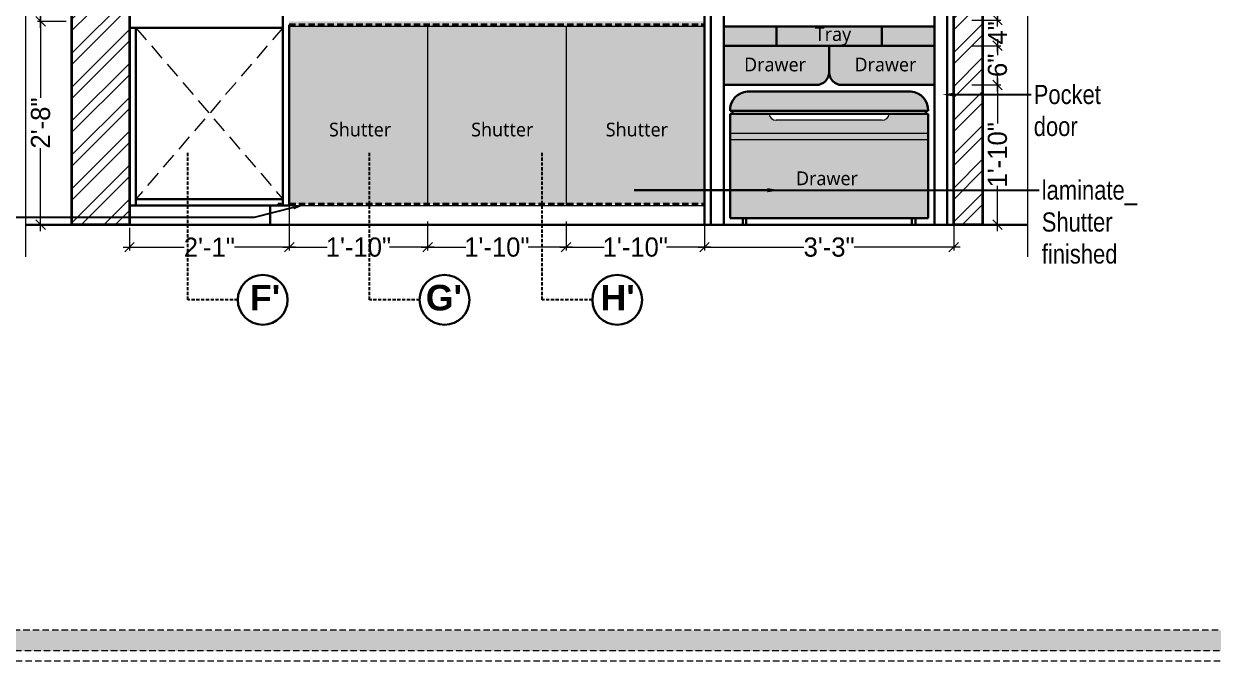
# Model space of a CAD drawing. Header units: millimetres. Extents: x 56222 to 3066687, y -650199 to -121287.
# Drawn here: x 141057.4 to 141243.5, y -185381.6 to -185281.8 of the extents above; entities that cross this region are included whole.
import ezdxf
from ezdxf import colors
from ezdxf.entities.mleader import LeaderData, LeaderLine
from ezdxf.math import Vec2, Vec3

# ---------------------------------------------------------------- set-up
doc = ezdxf.new("R2010")
doc.units = ezdxf.units.MM
doc.header["$MEASUREMENT"] = 0
doc.header["$PDMODE"] = 35
for name, pattern in [('00 . GROUND FLOOR$0$DASHED', [0.75, 0.5, -0.25]), ('DASHED', [0.75, 0.5, -0.25]), ('DASHED2', [0.375, 0.25, -0.125]), ('DASHEDX2', [1.5, 1, -0.5])]:
    doc.linetypes.add(name, pattern=pattern)
doc.layers.get('Defpoints').update_dxf_attribs({"color": 220})
doc.layers.add('AR HATCH-7', color=7, linetype='Continuous')
for name, color, linetype, lineweight in [('DIM.', 250, 'Continuous', 13), ('Dimension', 10, 'DASHEDX2', 20), ('FURNITURE', 32, 'Continuous', 9), ('furniture dimensions', 1, 'DASHED', 0), ('FURNITURE-1', 252, 'Continuous', 13), ('Labelling', 1, 'Continuous', 25), ('SECTION ( SLAB PLine )', 104, 'Continuous', 30), ('Text', 7, 'Continuous', 15), ('wall', 7, 'Continuous', 30)]:
    doc.layers.add(name, color=color, linetype=linetype, lineweight=lineweight)
doc.layers.add('hatch', color=250, linetype='Continuous', lineweight=9, transparency=0.5)
doc.styles.add('century g', font='GOTHIC.TTF')
doc.styles.get("Standard").update_dxf_attribs({"font": 'arial.ttf', "height": 6})
doc.styles.add('style4', font='ARIALN.TTF')
doc.dimstyles.new('Archana', dxfattribs={"dimtxt": 2, "dimasz": 0.75, "dimexe": 0.5, "dimexo": 0.5, "dimgap": 0, "dimtad": 0, "dimzin": 0, "dimdsep": 46, "dimlunit": 4, "dimtxsty": 'century g', "dimblk": 'OBLIQUE', "dimcen": 0, "dimdle": 1, "dimclrd": 256, "dimclre": 256, "dimclrt": 256, "dimadec": 0, "dimazin": 0, "dimtfac": 1, "dimtofl": 0, "dimtmove": 1, "dimatfit": 3, "dimfxl": 1, "dimfxlon": 1, "dimtolj": 1, "dimtzin": 0, "dimlwd": -1, "dimlwe": -1, "dimarcsym": 0})
pattern_1 = [(45, (1971.268293452566, -1101.474258091854), (-2.651650429449553, 2.651650429449553), []), (45, (1973.036060402565, -1101.474258091854), (-2.651650429449553, 2.651650429449553), [])]

# ---------------------------------------------------------------- blocks, each defined once
blk = doc.blocks.new('_Oblique')
at = {"layer": 'wall', "color": 0, "lineweight": -2}
blk.add_line((-0.5, -0.5), (0.5, 0.5), dxfattribs=at)
blk = doc.blocks.new('*D272')
at = {"layer": 'Defpoints', "color": 0, "linetype": 'Continuous', "lineweight": 30, "transparency": 16777216}
for p in [(141098.9225346678, -185310.2642422476), (141073.9225346678, -185313.2642422476), (141098.9225346678, -185316.7866695573)]:
    blk.add_point(p, dxfattribs=at)
at = {"layer": 'furniture dimensions', "color": 5, "linetype": 'Continuous', "transparency": 16777216}
for p, q in [((141098.9225346678, -185312.7866695573), (141098.9225346678, -185317.2866695573)), ((141072.9225346678, -185316.7866695573), (141082.4670622001, -185316.7866695573)), ((141099.9225346678, -185316.7866695573), (141090.3780071355, -185316.7866695573))]:
    blk.add_line(p, q, dxfattribs=at)
at = {"layer": 'furniture dimensions', "color": 5, "linetype": 'ByBlock', "transparency": 16777216}
blk.add_line((141073.9225346678, -185313.7642422476), (141073.9225346678, -185317.2866695573), dxfattribs=at)
at = {"layer": 'furniture dimensions', "color": 5, "linetype": 'Continuous', "transparency": 16777216, "xscale": 1.5, "yscale": 1.5, "zscale": 1.5, "rotation": 180}
blk.add_blockref('_Oblique', (141073.9225346678, -185316.7866695573), dxfattribs=at)
at = {"layer": 'furniture dimensions', "color": 5, "linetype": 'Continuous', "transparency": 16777216, "xscale": 1.5, "yscale": 1.5, "zscale": 1.5}
blk.add_blockref('_Oblique', (141098.9225346678, -185316.7866695573), dxfattribs=at)
at = {"layer": 'furniture dimensions', "linetype": 'Continuous', "lineweight": 0, "transparency": 16777216, "insert": (141086.4225346678, -185316.7866695573), "char_height": 3, "attachment_point": 5, "style": 'century g'}
blk.add_mtext('\\A1;2\'-1"', dxfattribs=at)
blk = doc.blocks.new('*D273')
at = {"layer": 'Defpoints', "color": 0, "linetype": 'Continuous', "lineweight": 30, "transparency": 16777216}
for p in [(141120.5887793043, -185310.2642422476), (141098.9225346678, -185313.2642422476), (141120.5887793043, -185316.7866695573)]:
    blk.add_point(p, dxfattribs=at)
at = {"layer": 'furniture dimensions', "color": 5, "linetype": 'Continuous', "transparency": 16777216}
for p, q in [((141120.5887793043, -185312.7866695573), (141120.5887793043, -185317.2866695573)), ((141097.9225346678, -185316.7866695573), (141104.877342914, -185316.7866695573)), ((141121.5887793043, -185316.7866695573), (141114.6339710581, -185316.7866695573))]:
    blk.add_line(p, q, dxfattribs=at)
at = {"layer": 'furniture dimensions', "color": 5, "linetype": 'ByBlock', "transparency": 16777216}
blk.add_line((141098.9225346678, -185313.7642422476), (141098.9225346678, -185317.2866695573), dxfattribs=at)
at = {"layer": 'furniture dimensions', "color": 5, "linetype": 'Continuous', "transparency": 16777216, "xscale": 1.5, "yscale": 1.5, "zscale": 1.5, "rotation": 180}
blk.add_blockref('_Oblique', (141098.9225346678, -185316.7866695573), dxfattribs=at)
at = {"layer": 'furniture dimensions', "color": 5, "linetype": 'Continuous', "transparency": 16777216, "xscale": 1.5, "yscale": 1.5, "zscale": 1.5}
blk.add_blockref('_Oblique', (141120.5887793043, -185316.7866695573), dxfattribs=at)
at = {"layer": 'furniture dimensions', "linetype": 'Continuous', "lineweight": 0, "transparency": 16777216, "insert": (141109.755656986, -185316.7866695573), "char_height": 3, "attachment_point": 5, "style": 'century g'}
blk.add_mtext('\\A1;1\'-10"', dxfattribs=at)
blk = doc.blocks.new('*D274')
at = {"layer": 'Defpoints', "color": 0, "linetype": 'Continuous', "lineweight": 30, "transparency": 16777216}
for p in [(141120.5887793043, -185310.2642422476), (141142.2550239409, -185310.2642422476), (141142.2550239409, -185316.7866695573)]:
    blk.add_point(p, dxfattribs=at)
at = {"layer": 'furniture dimensions', "color": 5, "linetype": 'ByBlock', "transparency": 16777216}
blk.add_line((141120.5887793043, -185312.7866695573), (141120.5887793043, -185317.2866695573), dxfattribs=at)
at = {"layer": 'furniture dimensions', "color": 5, "linetype": 'Continuous', "transparency": 16777216}
for p, q in [((141142.2550239409, -185312.7866695573), (141142.2550239409, -185317.2866695573)), ((141119.5887793043, -185316.7866695573), (141126.5435875506, -185316.7866695573)), ((141143.2550239409, -185316.7866695573), (141136.3002156947, -185316.7866695573))]:
    blk.add_line(p, q, dxfattribs=at)
at = {"layer": 'furniture dimensions', "color": 5, "linetype": 'Continuous', "transparency": 16777216, "xscale": 1.5, "yscale": 1.5, "zscale": 1.5, "rotation": 180}
blk.add_blockref('_Oblique', (141120.5887793043, -185316.7866695573), dxfattribs=at)
at = {"layer": 'furniture dimensions', "color": 5, "linetype": 'Continuous', "transparency": 16777216, "xscale": 1.5, "yscale": 1.5, "zscale": 1.5}
blk.add_blockref('_Oblique', (141142.2550239409, -185316.7866695573), dxfattribs=at)
at = {"layer": 'furniture dimensions', "linetype": 'Continuous', "lineweight": 0, "transparency": 16777216, "insert": (141131.4219016226, -185316.7866695573), "char_height": 3, "attachment_point": 5, "style": 'century g'}
blk.add_mtext('\\A1;1\'-10"', dxfattribs=at)
blk = doc.blocks.new('*D275')
at = {"layer": 'Defpoints', "color": 0, "linetype": 'Continuous', "lineweight": 30, "transparency": 16777216}
for p in [(141142.2550239409, -185310.2642422476), (141163.9212685775, -185310.2642422476), (141163.9212685775, -185316.7866695573)]:
    blk.add_point(p, dxfattribs=at)
at = {"layer": 'furniture dimensions', "color": 5, "linetype": 'ByBlock', "transparency": 16777216}
blk.add_line((141142.2550239409, -185312.7866695573), (141142.2550239409, -185317.2866695573), dxfattribs=at)
at = {"layer": 'furniture dimensions', "color": 5, "linetype": 'Continuous', "transparency": 16777216}
for p, q in [((141163.9212685775, -185312.7866695573), (141163.9212685775, -185317.2866695573)), ((141141.2550239409, -185316.7866695573), (141148.2098321871, -185316.7866695573)), ((141164.9212685775, -185316.7866695573), (141157.9664603313, -185316.7866695573))]:
    blk.add_line(p, q, dxfattribs=at)
at = {"layer": 'furniture dimensions', "color": 5, "linetype": 'Continuous', "transparency": 16777216, "xscale": 1.5, "yscale": 1.5, "zscale": 1.5, "rotation": 180}
blk.add_blockref('_Oblique', (141142.2550239409, -185316.7866695573), dxfattribs=at)
at = {"layer": 'furniture dimensions', "color": 5, "linetype": 'Continuous', "transparency": 16777216, "xscale": 1.5, "yscale": 1.5, "zscale": 1.5}
blk.add_blockref('_Oblique', (141163.9212685775, -185316.7866695573), dxfattribs=at)
at = {"layer": 'furniture dimensions', "linetype": 'Continuous', "lineweight": 0, "transparency": 16777216, "insert": (141153.0881462592, -185316.7866695573), "char_height": 3, "attachment_point": 5, "style": 'century g'}
blk.add_mtext('\\A1;1\'-10"', dxfattribs=at)
blk = doc.blocks.new('*D276')
at = {"layer": 'Defpoints', "color": 0, "linetype": 'Continuous', "lineweight": 30, "transparency": 16777216}
for p in [(141163.9212685775, -185310.2642422476), (141202.9225346678, -185310.2642422476), (141202.9225346678, -185316.7866695573)]:
    blk.add_point(p, dxfattribs=at)
at = {"layer": 'furniture dimensions', "color": 5, "linetype": 'ByBlock', "transparency": 16777216}
blk.add_line((141163.9212685775, -185312.7866695573), (141163.9212685775, -185317.2866695573), dxfattribs=at)
at = {"layer": 'furniture dimensions', "color": 5, "linetype": 'Continuous', "transparency": 16777216}
for p, q in [((141202.9225346678, -185312.7866695573), (141202.9225346678, -185317.2866695573)), ((141162.9212685775, -185316.7866695573), (141179.4776460142, -185316.7866695573)), ((141203.9225346678, -185316.7866695573), (141187.366157231, -185316.7866695573))]:
    blk.add_line(p, q, dxfattribs=at)
at = {"layer": 'furniture dimensions', "color": 5, "linetype": 'Continuous', "transparency": 16777216, "xscale": 1.5, "yscale": 1.5, "zscale": 1.5, "rotation": 180}
blk.add_blockref('_Oblique', (141163.9212685775, -185316.7866695573), dxfattribs=at)
at = {"layer": 'furniture dimensions', "color": 5, "linetype": 'Continuous', "transparency": 16777216, "xscale": 1.5, "yscale": 1.5, "zscale": 1.5}
blk.add_blockref('_Oblique', (141202.9225346678, -185316.7866695573), dxfattribs=at)
at = {"layer": 'furniture dimensions', "linetype": 'Continuous', "lineweight": 0, "transparency": 16777216, "insert": (141183.4219016226, -185316.7866695573), "char_height": 3, "attachment_point": 5, "style": 'century g'}
blk.add_mtext('\\A1;3\'-3"', dxfattribs=at)
blk = doc.blocks.new('*D277')
at = {"layer": 'Defpoints', "color": 0, "linetype": 'Continuous', "lineweight": 30, "transparency": 16777216}
for p in [(141060.0110636431, -185281.458885557), (141074.9225346678, -185281.458885557), (141073.9225346678, -185313.2642422477)]:
    blk.add_point(p, dxfattribs=at)
at = {"layer": 'furniture dimensions', "color": 5, "linetype": 'Continuous', "transparency": 16777216}
for p, q in [((141064.0110636431, -185281.458885557), (141059.5110636431, -185281.458885557)), ((141060.0110636431, -185280.458885557), (141060.0110636431, -185293.4060914346)), ((141060.0110636431, -185314.2642422477), (141060.0110636431, -185301.31703637))]:
    blk.add_line(p, q, dxfattribs=at)
at = {"layer": 'furniture dimensions', "color": 5, "linetype": 'ByBlock', "transparency": 16777216}
blk.add_line((141064.0110636431, -185313.2642422477), (141059.5110636431, -185313.2642422477), dxfattribs=at)
at = {"layer": 'furniture dimensions', "color": 5, "linetype": 'Continuous', "transparency": 16777216, "xscale": 1.5, "yscale": 1.5, "zscale": 1.5}
for p, rotation in [((141060.0110636431, -185281.458885557), 90), ((141060.0110636431, -185313.2642422477), 270)]:
    blk.add_blockref('_Oblique', p, dxfattribs=dict(at, rotation=rotation))
at = {"layer": 'furniture dimensions', "linetype": 'Continuous', "lineweight": 0, "transparency": 16777216, "insert": (141060.011063643, -185297.3615639023), "char_height": 3, "attachment_point": 5, "rotation": 90, "style": 'century g'}
blk.add_mtext('\\A1;2\'-8"', dxfattribs=at)
blk = doc.blocks.new('*D278')
at = {"layer": 'Defpoints', "color": 0, "linetype": 'Continuous', "lineweight": 30, "transparency": 16777216}
for p in [(141060.0110636433, -185239.3934035428), (141074.9225346678, -185239.3934035428), (141074.9225346678, -185281.458885557)]:
    blk.add_point(p, dxfattribs=at)
at = {"layer": 'furniture dimensions', "color": 5, "linetype": 'Continuous', "transparency": 16777216}
for p, q in [((141060.0110636433, -185238.3934035428), (141060.0110636433, -185256.4818889415)), ((141064.0110636433, -185239.3934035428), (141059.5110636433, -185239.3934035428)), ((141060.0110636433, -185282.458885557), (141060.0110636433, -185264.3704001583))]:
    blk.add_line(p, q, dxfattribs=at)
at = {"layer": 'furniture dimensions', "color": 5, "linetype": 'ByBlock', "transparency": 16777216}
blk.add_line((141064.0110636433, -185281.458885557), (141059.5110636433, -185281.458885557), dxfattribs=at)
at = {"layer": 'furniture dimensions', "color": 5, "linetype": 'Continuous', "transparency": 16777216, "xscale": 1.5, "yscale": 1.5, "zscale": 1.5}
for p, rotation in [((141060.0110636433, -185239.3934035428), 90), ((141060.0110636433, -185281.458885557), 270)]:
    blk.add_blockref('_Oblique', p, dxfattribs=dict(at, rotation=rotation))
at = {"layer": 'furniture dimensions', "linetype": 'Continuous', "lineweight": 0, "transparency": 16777216, "insert": (141060.0110636433, -185260.4261445499), "char_height": 3, "attachment_point": 5, "rotation": 90, "style": 'century g'}
blk.add_mtext('\\A1;3\'-6"', dxfattribs=at)
blk = doc.blocks.new('*D281')
at = {"layer": 'Defpoints', "color": 0, "linetype": 'Continuous', "lineweight": 30, "transparency": 16777216}
for p in [(141199.9225346678, -185291.4031549155), (141209.776720322, -185291.4031549155), (141199.9225346678, -185313.2642422477)]:
    blk.add_point(p, dxfattribs=at)
at = {"layer": 'furniture dimensions', "color": 5, "linetype": 'Continuous', "transparency": 16777216}
for p, q in [((141209.776720322, -185290.4031549155), (141209.776720322, -185297.4553845095)), ((141205.776720322, -185291.4031549155), (141210.276720322, -185291.4031549155)), ((141209.776720322, -185314.2642422477), (141209.776720322, -185307.2120126536))]:
    blk.add_line(p, q, dxfattribs=at)
at = {"layer": 'furniture dimensions', "color": 5, "linetype": 'ByBlock', "transparency": 16777216}
blk.add_line((141205.776720322, -185313.2642422477), (141210.276720322, -185313.2642422477), dxfattribs=at)
at = {"layer": 'furniture dimensions', "color": 5, "linetype": 'Continuous', "transparency": 16777216, "xscale": 1.5, "yscale": 1.5, "zscale": 1.5}
for p, rotation in [((141209.776720322, -185291.4031549155), 90), ((141209.776720322, -185313.2642422477), 270)]:
    blk.add_blockref('_Oblique', p, dxfattribs=dict(at, rotation=rotation))
at = {"layer": 'furniture dimensions', "linetype": 'Continuous', "lineweight": 0, "transparency": 16777216, "insert": (141209.7767203219, -185302.3336985816), "char_height": 3, "attachment_point": 5, "rotation": 90, "style": 'century g'}
blk.add_mtext('\\A1;1\'-10"', dxfattribs=at)
blk = doc.blocks.new('*D282')
at = {"layer": 'Defpoints', "color": 0, "linetype": 'Continuous', "lineweight": 30, "transparency": 16777216}
for p in [(141199.9225346678, -185285.2561245918), (141209.7767203221, -185285.2561245918), (141199.9225346678, -185291.4031549155)]:
    blk.add_point(p, dxfattribs=at)
at = {"layer": 'furniture dimensions', "color": 5, "linetype": 'Continuous', "transparency": 16777216}
for p, q in [((141205.7767203221, -185285.2561245918), (141210.2767203221, -185285.2561245918)), ((141209.7767203221, -185284.2561245918), (141209.7767203221, -185286.7164514464)), ((141209.7767203221, -185292.4031549155), (141209.7767203221, -185289.9428280609))]:
    blk.add_line(p, q, dxfattribs=at)
at = {"layer": 'furniture dimensions', "color": 5, "linetype": 'ByBlock', "transparency": 16777216}
blk.add_line((141205.7767203221, -185291.4031549155), (141210.2767203221, -185291.4031549155), dxfattribs=at)
at = {"layer": 'furniture dimensions', "color": 5, "linetype": 'Continuous', "transparency": 16777216, "xscale": 1.5, "yscale": 1.5, "zscale": 1.5}
for p, rotation in [((141209.7767203221, -185285.2561245918), 90), ((141209.7767203221, -185291.4031549155), 270)]:
    blk.add_blockref('_Oblique', p, dxfattribs=dict(at, rotation=rotation))
at = {"layer": 'furniture dimensions', "linetype": 'Continuous', "lineweight": 0, "transparency": 16777216, "insert": (141209.7767203221, -185288.3296397536), "char_height": 3, "attachment_point": 5, "rotation": 90, "style": 'century g'}
blk.add_mtext('\\A1;6"', dxfattribs=at)
blk = doc.blocks.new('*D283')
at = {"layer": 'Defpoints', "color": 0, "linetype": 'Continuous', "lineweight": 30, "transparency": 16777216}
for p in [(141199.9225346678, -185281.2561245918), (141209.7767203222, -185281.2561245918), (141199.9225346678, -185285.2561245918)]:
    blk.add_point(p, dxfattribs=at)
at = {"layer": 'furniture dimensions', "color": 5, "linetype": 'Continuous', "transparency": 16777216}
for p, q in [((141205.7767203222, -185281.2561245918), (141210.2767203222, -185281.2561245918)), ((141209.7767203222, -185280.2561245918), (141209.7767203222, -185281.5552408393)), ((141209.7767203222, -185286.2561245918), (141209.7767203222, -185284.9570083444))]:
    blk.add_line(p, q, dxfattribs=at)
at = {"layer": 'furniture dimensions', "color": 5, "linetype": 'ByBlock', "transparency": 16777216}
blk.add_line((141205.7767203222, -185285.2561245918), (141210.2767203222, -185285.2561245918), dxfattribs=at)
at = {"layer": 'furniture dimensions', "color": 5, "linetype": 'Continuous', "transparency": 16777216, "xscale": 1.5, "yscale": 1.5, "zscale": 1.5}
for p, rotation in [((141209.7767203222, -185281.2561245918), 90), ((141209.7767203222, -185285.2561245918), 270)]:
    blk.add_blockref('_Oblique', p, dxfattribs=dict(at, rotation=rotation))
at = {"layer": 'furniture dimensions', "linetype": 'Continuous', "lineweight": 0, "transparency": 16777216, "insert": (141209.7767203222, -185283.2561245918), "char_height": 3, "attachment_point": 5, "rotation": 90, "style": 'century g'}
blk.add_mtext('\\A1;4"', dxfattribs=at)
blk = doc.blocks.new('*D284')
at = {"layer": 'Defpoints', "color": 0, "linetype": 'Continuous', "lineweight": 30, "transparency": 16777216}
for p in [(141195.4225346678, -185279.2561245918), (141209.7767225428, -185279.2561245918), (141195.4225346678, -185281.2561268123)]:
    blk.add_point(p, dxfattribs=at)
at = {"layer": 'furniture dimensions', "color": 5, "linetype": 'Continuous', "transparency": 16777216}
for p, q in [((141205.7767225428, -185279.2561245918), (141210.2767225428, -185279.2561245918)), ((141209.7767225428, -185282.2561268123), (141209.7767225428, -185278.2561245918)), ((141209.7767225428, -185280.2561257021), (141214.8899108501, -185278.7221692099))]:
    blk.add_line(p, q, dxfattribs=at)
at = {"layer": 'furniture dimensions', "color": 5, "linetype": 'ByBlock', "transparency": 16777216}
blk.add_line((141205.7767225428, -185281.2561268123), (141210.2767225428, -185281.2561268123), dxfattribs=at)
at = {"layer": 'furniture dimensions', "color": 5, "linetype": 'Continuous', "transparency": 16777216, "xscale": 1.5, "yscale": 1.5, "zscale": 1.5}
for p, rotation in [((141209.7767225428, -185279.2561245918), 90), ((141209.7767225428, -185281.2561268123), 270)]:
    blk.add_blockref('_Oblique', p, dxfattribs=dict(at, rotation=rotation))
at = {"layer": 'furniture dimensions', "linetype": 'Continuous', "lineweight": 0, "transparency": 16777216, "insert": (141214.88991085, -185277.0304628877), "char_height": 3, "attachment_point": 5, "rotation": 90, "style": 'century g'}
blk.add_mtext('\\A1;2"', dxfattribs=at)

msp = doc.modelspace()

# ---------------------------------------------------------------- hatches: boundary and pattern name
at = {"layer": 'AR HATCH-7', "lineweight": 18, "true_color": 0x939598, "transparency": 33554687}
h = msp.add_hatch(dxfattribs=at)
h.set_pattern_fill('ANSI32', color=252, scale=10)
h.set_pattern_definition(pattern_1)
h.paths.add_polyline_path([(141073.9225346678, -185189.2642422486), (141064.9225346678, -185189.2642422486), (141064.9225346678, -185313.2642422476), (141073.9225346678, -185313.2642422476)])
h = msp.add_hatch(dxfattribs=at)
h.set_pattern_fill('ANSI32', color=252, scale=10)
h.set_pattern_definition(pattern_1)
h.paths.add_polyline_path([(141207.4225346678, -185202.2642422479), (141202.9225346678, -185202.2642422479), (141202.9225346678, -185228.7664858019), (141207.4225346678, -185228.7664858019)])
h.paths.add_polyline_path([(141207.4225346678, -185228.7664858019), (141202.9225346678, -185228.7664858019), (141202.9225346678, -185248.9146589533), (141207.4225346678, -185248.9146589533)])
h.paths.add_polyline_path([(141207.4225346678, -185248.9146589533), (141202.9225346678, -185248.9146589533), (141202.9225346678, -185260.2252497256), (141207.4225346678, -185260.2252497256)])
h.paths.add_polyline_path([(141207.4225346678, -185260.2252497256), (141202.9225346678, -185260.2252497256), (141202.9225346678, -185313.2642422476), (141207.4225346678, -185313.2642422476)])
at = {"layer": 'Dimension', "true_color": 0xd39e00}
h = msp.add_hatch(color=42, dxfattribs=at)
h.paths.add_polyline_path([(140965.5405979975, -185056.8825751578), (140965.5405979975, -185379.9533171071), (141424.529150888, -185379.9533171071), (141424.529150888, -185056.8825751578)])
h.paths.add_polyline_path([(140968.7618694353, -185060.1038465954), (141421.3078794504, -185060.1038465954), (141421.3078794504, -185376.7320456695), (140968.7618694353, -185376.7320456695)], flags=16)
at = {"layer": 'FURNITURE', "lineweight": 30, "true_color": 0x939598, "transparency": 33554687}
h = msp.add_hatch(color=252, dxfattribs=at)
h.dxf.hatch_style = 1
h.paths.add_polyline_path([(141163.9212685775, -185281.4587875259), (141098.9225346678, -185281.4587875259), (141098.9225346678, -185282.2087875259), (141163.9212685775, -185282.2087875259)])
at = {"layer": 'FURNITURE', "lineweight": 30, "true_color": 0xc8a668, "transparency": 33554559}
h = msp.add_hatch(color=43, dxfattribs=at)
h.dxf.hatch_style = 1
h.paths.add_polyline_path([(141163.9212685775, -185282.2087875259), (141142.2550239409, -185282.2087875259), (141142.2550239409, -185310.0138150347), (141163.9212685775, -185310.0138150401)])
h.paths.add_polyline_path([(141142.2550239409, -185282.2087875259), (141120.5887793043, -185282.2087875259), (141120.5887793043, -185310.0138150293), (141142.2550239409, -185310.0138150347)])
h.paths.add_polyline_path([(141120.5887793043, -185282.2087875259), (141098.9225346678, -185282.2087875259), (141098.9225346678, -185310.0138150238), (141120.5887793043, -185310.0138150293)])
h.paths.add_polyline_path([(141147.833964251, -185300.8284486823), (141158.6818086852, -185300.8284486823)], flags=16)
h.paths.add_polyline_path([(141126.7649990424, -185300.8284486823), (141137.6128434766, -185300.8284486823)], flags=16)
h.paths.add_polyline_path([(141104.5089296325, -185300.8284486823), (141115.3567740667, -185300.8284486823)], flags=16)
at = {"layer": 'FURNITURE', "lineweight": 30, "true_color": 0xe7e9e7, "transparency": 33554687}
h = msp.add_hatch(color=254, dxfattribs=at)
h.dxf.hatch_style = 1
h.paths.add_polyline_path([(141175.1715851, -185282.2561245918), (141166.9212685775, -185282.2561245918), (141166.9212685775, -185285.2561245918), (141175.1715851, -185285.2561245918)])
h.paths.add_polyline_path([(141199.9225346678, -185282.2561245918), (141191.6722181452, -185282.2561245918), (141191.6722181452, -185285.2561245918), (141199.9225346678, -185285.2561245918)])
h = msp.add_hatch(color=254, dxfattribs=at)
h.dxf.hatch_style = 1
h.paths.add_polyline_path([(141191.6722181452, -185282.2561245918), (141175.1715851, -185282.2561245918), (141175.1715851, -185285.2561245918), (141183.4219016226, -185285.2561245918), (141191.6722181452, -185285.2561245918)])
at = {"layer": 'FURNITURE', "lineweight": 30, "true_color": 0xf1e8df, "transparency": 33554687}
h = msp.add_hatch(color=254, dxfattribs=at)
h.dxf.hatch_style = 1
h.paths.add_polyline_path([(141199.9225346678, -185285.2561245918), (141183.4219016226, -185285.2561245918), (141183.4219016226, -185289.4031549154, 0.4142135623730949), (141185.4219016226, -185291.4031549154), (141199.9225346678, -185291.4031549154)])
h.paths.add_polyline_path([(141183.4219016226, -185285.2561245918), (141166.9212685775, -185285.2561245918), (141166.9212685775, -185291.4031549154), (141181.4219016226, -185291.4031549154, 0.4142135623730951), (141183.4219016226, -185289.4031549154)])
h = msp.add_hatch(color=254, dxfattribs=at)
h.dxf.hatch_style = 1
h.paths.add_polyline_path([(141196.1964193611, -185292.4356748078), (141170.6455809437, -185292.4356748078, 0.4044422341020032), (141167.9194656365, -185295.4356748078), (141168.2810114098, -185295.4356748078), (141198.9225346678, -185295.4356748078, 0.4044422340623723)])
at = {"layer": 'FURNITURE', "lineweight": 30, "true_color": 0xc8a668, "transparency": 33554559}
h = msp.add_hatch(color=43, dxfattribs=at)
h.dxf.hatch_style = 1
h.paths.add_polyline_path([(141198.9225346677, -185298.9356748078), (141167.9194656365, -185298.9356748078), (141167.9194656365, -185312.2642422476), (141198.9225346677, -185312.2642422476)])
edge = h.paths.add_edge_path()
edge.add_line((141198.9225346678, -185295.9356748078), (141198.5609888945, -185295.9356748078))
edge.add_line((141198.5609888945, -185295.9356748078), (141192.8217204676, -185295.9356748078))
edge.add_arc((141191.7078990864, -185295.8153757731), 1.120299034649114, 270, 353.8356259225675, ccw=False)
edge.add_line((141191.7078990864, -185296.9356748078), (141175.1341012172, -185296.9356748078))
edge.add_arc((141175.1341012172, -185295.8153757731), 1.12029903466464, 186.1643740774325, 270, ccw=False)
edge.add_line((141174.020279836, -185295.9356748078), (141167.9194656365, -185295.9356748078))
edge.add_line((141167.9194656365, -185295.9356748078), (141167.9194656365, -185298.9356748078))
edge.add_line((141167.9194656365, -185298.9356748078), (141198.9225346678, -185298.9356748078))
edge.add_line((141198.9225346678, -185298.9356748078), (141198.9225346678, -185295.9356748078))
h.paths.add_polyline_path([(141177.6224509468, -185308.3414877633), (141188.2853475701, -185308.3414877633)], flags=16)

# ---------------------------------------------------------------- linework, layer by layer
at = {"layer": 'Dimension', "color": 42, "true_color": 0xd39e00, "elevation": 0.129321579205486}
for points in [[(140963.9299622787, -185055.271939439), (141426.1397866069, -185055.271939439), (141426.1397866069, -185381.563952826), (140963.9299622787, -185381.563952826)], [(140965.5405979975, -185056.8825751578), (141424.529150888, -185056.8825751578), (141424.529150888, -185379.9533171071), (140965.5405979975, -185379.9533171071)], [(140968.7618694353, -185060.1038465954), (141421.3078794504, -185060.1038465954), (141421.3078794504, -185376.7320456695), (140968.7618694353, -185376.7320456695)]]:
    msp.add_lwpolyline(points, close=True, dxfattribs=at)
at = {"layer": 'FURNITURE', "lineweight": 30}
for p, q in [((141073.9225346678, -185310.2642422476, 0.129321579205486), (141073.9225346678, -185205.2642422496, 0.129321579205486)), ((141097.9225346678, -185207.2642422496, 0.129321579205486), (141097.9225346678, -185310.2642422476, 0.129321579205486)), ((141073.9225346678, -185282.4588855569, 0.129321579205486), (141097.9225346678, -185282.4588855569, 0.129321579205486)), ((141074.9225346678, -185310.2642422476, 0.129321579205486), (141074.9225346678, -185282.4588855569, 0.129321579205486)), ((141098.9225346678, -185282.0142422476, 0.129321579205486), (141098.9225346678, -185310.2642422476, 0.129321579205486)), ((141166.9212685775, -185282.2561245918, 0.129321579205486), (141199.9225346678, -185282.2561245918, 0.129321579205486)), ((141175.1715851, -185282.2561245918, 0.129321579205486), (141175.1715851, -185285.2561245918, 0.129321579205486)), ((141191.6722181452, -185282.2561245918, 0.129321579205486), (141191.6722181452, -185285.2561245918, 0.129321579205486)), ((141166.9212685775, -185285.2561245918, 0.129321579205486), (141189.4231677129, -185285.2561245918, 0.129321579205486)), ((141196.1964193611, -185292.4356748078, 0.129321579205486), (141170.6455809437, -185292.4356748078, 0.129321579205486)), ((141198.9225346678, -185295.4356748078, 0.129321579205486), (141167.9194656365, -185295.4356748078, 0.129321579205486)), ((141167.9194656365, -185312.2642422476, 0.129321579205486), (141167.9194656365, -185295.9356748078, 0.129321579205486)), ((141198.9225346678, -185295.9356748078, 0.129321579205486), (141167.9194656365, -185295.9356748078, 0.129321579205486)), ((141198.9225346677, -185312.2642422477, 0.129321579205486), (141198.9225346678, -185295.9356748078, 0.129321579205486)), ((141074.9225346678, -185309.2642422476, 0.129321579205486), (141097.9225346678, -185309.2642422476, 0.129321579205486)), ((141073.9225346678, -185310.2642422476, 0.129321579205486), (141097.9225346678, -185310.2642422476, 0.129321579205486)), ((141095.9225346678, -185310.2642422476, 0.129321579205486), (141095.9225346678, -185313.2642422476, 0.129321579205486)), ((141095.9225346678, -185310.2642422476, 0.129321579205486), (141098.9225346678, -185310.2642422476, 0.129321579205486)), ((141097.2080092524, -185309.9967095842, 0.1293215792048962), (141097.6412129246, -185309.9967095841, 0.1293215792048962)), ((141097.2080092524, -185309.9967095842, 0.1293215792048962), (141097.2080092524, -185310.2642422476, 0.1293215792048943)), ((141097.6412129246, -185309.9967095842, 0.1293215792048981), (141097.6412129246, -185310.2642422476, 0.1293215792048962)), ((141166.9212685775, -185313.2642422476, 0.129321579205486), (141199.9225346678, -185313.2642422476, 0.129321579205486)), ((141167.9194656365, -185312.2642422476, 0.129321579205486), (141198.9225346677, -185312.2642422477, 0.129321579205486))]:
    msp.add_line(p, q, dxfattribs=at)
at = {"layer": 'FURNITURE', "color": 3, "linetype": 'DASHEDX2', "lineweight": 30}
for p, q in [((141098.9225346678, -185281.9585043647, 0.129321579205486), (141163.9212685775, -185281.9585043647, 0.129321579205486)), ((141098.9350660376, -185310.0138150238, 0.1293215792054859), (141163.9212685775, -185310.0138150401, 0.129321579205486))]:
    msp.add_line(p, q, dxfattribs=at)
at = {"layer": 'FURNITURE', "lineweight": 0}
for p, q in [((141098.9225346678, -185282.2087875259, 0.129321579205486), (141163.9212685775, -185282.2087875259, 0.129321579205486)), ((141120.5887793043, -185282.2087875259, 0.129321579205486), (141120.5887793043, -185310.2642422476, 0.129321579205486)), ((141120.5887793043, -185282.2087875259, 0.129321579205486), (141120.5887793043, -185310.2642422476, 0.129321579205486)), ((141142.2550239409, -185282.2087875259, 0.129321579205486), (141142.2550239409, -185310.2642422476, 0.129321579205486)), ((141073.9225346678, -185310.2642422476, 0.129321579205486), (141163.9212685775, -185310.2642422476, 0.129321579205486)), ((141098.9225346678, -185310.2642422476, 0.129321579205486), (141098.9225346678, -185313.2642422476, 0.129321579205486)), ((141098.9225346678, -185313.2642422476, 0.129321579205486), (141073.9225346678, -185313.2642422476, 0.129321579205486))]:
    msp.add_line(p, q, dxfattribs=at)
at = {"layer": 'FURNITURE', "lineweight": 13}
for p, q in [((141191.7078990863, -185296.9356748078, 0.129321579205486), (141175.1341012172, -185296.9356748078, 0.129321579205486)), ((141167.9194656365, -185299.9356748078, 0.129321579205486), (141198.9225346678, -185299.9356748078, 0.129321579205486))]:
    msp.add_line(p, q, dxfattribs=at)
at = {"layer": 'FURNITURE', "lineweight": 0, "elevation": 0.129321579205486}
msp.add_lwpolyline([(141163.9212685775, -185206.2642422496), (141202.9225346678, -185206.2642422496), (141202.9225346678, -185313.2642422476), (141163.9212685775, -185313.2642422476)], close=True, dxfattribs=at)
at = {"layer": 'FURNITURE', "lineweight": 30, "elevation": 0.129321579205486}
for points in [[(141163.9212685775, -185206.2642422496), (141202.9225346678, -185206.2642422496), (141202.9225346678, -185313.2642422476), (141163.9212685775, -185313.2642422476)], [(141169.8955868187, -185313.2642422476), (141170.4488380004, -185313.2642422476), (141170.4488380004, -185312.2642422476), (141169.8955868187, -185312.2642422476)], [(141196.9464134854, -185313.2642422476), (141196.3931623038, -185313.2642422476), (141196.3931623038, -185312.2642422476), (141196.9464134854, -185312.2642422476)]]:
    msp.add_lwpolyline(points, close=True, dxfattribs=at)
for points in [[(141166.9212685775, -185313.2642422476), (141166.9075315656, -185215.9225323003, -0.4548454623224002), (141170.9212685775, -185211.2642422495), (141195.9225346678, -185211.2642422495, -0.4350856163255921), (141199.9225346678, -185215.5823621441), (141199.9225346678, -185313.2642422476)], [(141166.9212685775, -185285.2561245918), (141183.4219016226, -185285.2561245918), (141183.4219016226, -185289.4031549154, -0.4142135623730951), (141181.4219016226, -185291.4031549154), (141166.9212685775, -185291.4031549154)], [(141199.9225346678, -185285.2561245918), (141183.4219016226, -185285.2561245918), (141183.4219016226, -185289.4031549154, 0.4142135623730951), (141185.4219016226, -185291.4031549154), (141199.9225346678, -185291.4031549154)]]:
    msp.add_lwpolyline(points, format="xyb", dxfattribs=at)
for points in [[(141163.9212685775, -185313.2642422476), (141163.9212685775, -185217.2642422486)], [(141202.9225346678, -185217.2642422486), (141202.9225346678, -185313.2642422476)], [(141164.9212685775, -185313.2642422476), (141164.9212685775, -185224.6597522814)], [(141201.9225346678, -185224.6597522814), (141201.9225346678, -185313.2642422476)], [(141167.9194656365, -185295.9356748078), (141168.2810114098, -185295.9356748078), (141168.2810114098, -185295.4356748078), (141167.9194656365, -185295.4356748078)], [(141198.9225346678, -185295.9356748078), (141198.5609888945, -185295.9356748078), (141198.5609888945, -185295.4356748078), (141198.9225346678, -185295.4356748078)]]:
    msp.add_lwpolyline(points, dxfattribs=at)
at = {"layer": 'FURNITURE', "lineweight": 13, "elevation": 0.129321579205486}
msp.add_lwpolyline([(141167.9194656365, -185298.9356748078), (141198.9225346677, -185298.9356748078), (141198.9225346677, -185312.2642422476), (141167.9194656365, -185312.2642422476)], close=True, dxfattribs=at)
at = {"layer": 'FURNITURE', "color": 3, "lineweight": 30, "elevation": 0.129321579205486}
msp.add_lwpolyline([(141097.2203319299, -185310.0138107895), (141097.6247374057, -185310.0138107895), (141097.6247374057, -185310.2642422476), (141097.2203319299, -185310.2642422476)], close=True, dxfattribs=at)
at = {"layer": 'FURNITURE', "lineweight": 30}
for centre, start, end in [((141170.8335973535, -185295.3451437234, 0.129321579205486), 93.69744070223024, 181.7793915407613), ((141196.0084029508, -185295.3451437234, 0.129321579205486), 358.2206084592322, 86.30255929767918)]:
    msp.add_arc(centre, 2.915537607560745, start, end, dxfattribs=at)
at = {"layer": 'FURNITURE', "lineweight": 13}
for centre, start, end in [((141175.1341012172, -185295.8153757731, 0.129321579205486), 186.1643740804315, 270), ((141191.7078990864, -185295.8153757731, 0.129321579205486), 270.00000000096, 353.8356259196077)]:
    msp.add_arc(centre, 1.12029903466464, start, end, dxfattribs=at)
at = {"layer": 'furniture dimensions', "lineweight": 0}
for p, q in [((141098.9225346678, -185313.2642422476, 0.129321579205486), (141202.9225346678, -185313.2642422476, 0.129321579205486)), ((141100.9225346678, -185313.2642422476, 0.129321579205486), (141163.9212685775, -185313.2642422476, 0.129321579205486))]:
    msp.add_line(p, q, dxfattribs=at)
at = {"layer": 'FURNITURE-1', "color": 252, "linetype": '00 . GROUND FLOOR$0$DASHED', "lineweight": 25, "true_color": 0x939598, "elevation": 0.129321579205486}
for points in [[(141090.8791456096, -185325.0218219937), (141083.0353910878, -185325.0218219937), (141083.0353910878, -185301.9252482448)], [(141119.3351239094, -185325.0218219937), (141111.4913693876, -185325.0218219937), (141111.4913693876, -185301.9252482448)], [(141146.3688473391, -185325.0218219937), (141138.5250928173, -185325.0218219937), (141138.5250928173, -185301.9252482448)]]:
    msp.add_lwpolyline(points, dxfattribs=at)
at = {"layer": 'FURNITURE-1', "color": 1, "linetype": 'ByBlock', "lineweight": 30}
for centre in [(141094.7716614093, -185325.0218219937, 0.129321579205486), (141123.2276397091, -185325.0218219937, 0.129321579205486), (141150.2613631388, -185325.0218219937, 0.129321579205486)]:
    msp.add_circle(centre, 3.896811286707508, dxfattribs=at)
at = {"layer": 'hatch', "lineweight": 35, "transparency": 33554687, "elevation": 0.129321579205486}
for points in [[(141064.9225346678, -185189.2642422486), (141073.9225346678, -185189.2642422486), (141073.9225346678, -185313.2642422476), (141064.9225346678, -185313.2642422476)], [(141202.9225346678, -185202.2642422486), (141207.4225346678, -185202.2642422486), (141207.4225346678, -185313.2642422476), (141202.9225346678, -185313.2642422476)]]:
    msp.add_lwpolyline(points, close=True, dxfattribs=at)
at = {"layer": 'Labelling', "color": 251, "linetype": 'DASHED2', "lineweight": 0, "ltscale": 10, "true_color": 0x636466}
for p, q in [((141074.9225346678, -185282.4588855569, 0.129321579205486), (141097.9225346678, -185309.2642422476, 0.129321579205486)), ((141097.9225346678, -185282.4588855569, 0.129321579205486), (141074.9225346678, -185309.2642422476, 0.129321579205486))]:
    msp.add_line(p, q, dxfattribs=at)
at = {"layer": 'SECTION ( SLAB PLine )', "color": 1}
msp.add_line((141057.6276611611, -185313.2642422476, 0.129321579205486), (141214.4496283856, -185313.2642422476, 0.129321579205486), dxfattribs=at)
at = {"layer": 'Text', "color": 251, "linetype": 'Continuous', "lineweight": 0, "true_color": 0x636466, "elevation": 0.129321579205486}
for points in [[(141057.6276611611, -185181.1235032502), (141057.6276611611, -185247.308869583), (141056.3666971248, -185248.0895617463), (141058.8007531393, -185248.3395617463), (141057.6276611611, -185249.1765446099), (141057.6276611611, -185318.3056202434)], [(141214.4496283856, -185181.1235032502), (141214.4496283856, -185247.308869583), (141213.1886643493, -185248.0895617463), (141215.6227203638, -185248.3395617463), (141214.4496283856, -185249.17654461), (141214.4496283856, -185318.3056202434)]]:
    msp.add_lwpolyline(points, dxfattribs=at)

# ---------------------------------------------------------------- texts
at = {"layer": 'DIM.', "color": 1, "char_height": 4, "attachment_point": 3}
for s, insert in [("{\\fArial|b1|i0|c0|p34;F'}", (141097.5150677235, -185322.6823989003, 0.129321579205486)), ("{\\fArial|b1|i0|c0|p34;G'}", (141125.9710460233, -185322.6823989003, 0.129321579205486)), ("{\\fArial|b1|i0|c0|p34;H'}", (141153.004769453, -185322.6823989003, 0.129321579205486))]:
    msp.add_mtext_dynamic_manual_height_columns(s, width=81.87572358146019, gutter_width=1.127700115890214, heights=[0], dxfattribs=dict(at, insert=insert))
at = {"layer": 'Text', "ltscale": 20, "char_height": 2.143647067667527, "width": 19.10275219505951, "attachment_point": 1}
for s, insert in [('\\pxqc;{\\fMalgun Gothic|b0|i0|c0|p34;\\C1;Tray}', (141174.4741620874, -185282.3755383261, 0.129321579205486)), ('\\pxqc;{\\fMalgun Gothic|b0|i0|c0|p34;\\C1;Drawer}', (141165.4074800756, -185287.1337803061, 0.129321579205486)), ('\\pxqc;{\\fMalgun Gothic|b0|i0|c0|p34;\\C1;Drawer}', (141182.6919286524, -185287.1337803061, 0.129321579205486)), ('\\pxqc;{\\fMalgun Gothic|b0|i0|c0|p34;\\C1;Shutter}', (141100.4644838246, -185297.307158866, 0.129321579205486)), ('\\pxqc;{\\fMalgun Gothic|b0|i0|c0|p34;\\C1;Shutter}', (141122.7205532345, -185297.307158866, 0.129321579205486)), ('\\pxqc;{\\fMalgun Gothic|b0|i0|c0|p34;\\C1;Shutter}', (141143.7895184431, -185297.307158866, 0.129321579205486)), ('\\pxqc;{\\fMalgun Gothic|b0|i0|c0|p34;\\C1;Drawer}', (141173.5357729617, -185304.9410693509, 0.129321579205486))]:
    msp.add_mtext(s, dxfattribs=dict(at, insert=insert))

# ---------------------------------------------------------------- dimensions: what is measured, and where the dimension line sits
at = {"layer": 'furniture dimensions', "color": 5, "linetype": 'Continuous', "lineweight": 0}
for base, p1, p2, picture, middle in [((141060.0110636433, -185239.3934035428, 0.129321579205486), (141074.9225346678, -185281.4588855569, 0.129321579205486), (141074.9225346678, -185239.3934035428, 0.129321579205486), '*D278', (141060.0110636433, -185260.4261445499, 0.129321579205486)), ((141209.7767225428, -185279.2561245918, 0.129321579205486), (141195.4225346678, -185281.2561268123, 0.129321579205486), (141195.4225346678, -185279.2561245918, 0.129321579205486), '*D284', (141214.88991085, -185278.7221692099, 0.129321579205486)), ((141060.0110636431, -185281.458885557, 0.129321579205486), (141073.9225346678, -185313.2642422476, 0.129321579205486), (141074.9225346678, -185281.4588855569, 0.129321579205486), '*D277', (141060.011063643, -185297.3615639023, 0.129321579205486)), ((141209.7767203222, -185281.2561245918, 0.129321579205486), (141199.9225346678, -185285.2561245918, 0.129321579205486), (141199.9225346678, -185281.2561245918, 0.129321579205486), '*D283', (141209.7767203222, -185283.2561245918, 0.129321579205486)), ((141209.7767203221, -185285.2561245918, 0.129321579205486), (141199.9225346678, -185291.4031549154, 0.129321579205486), (141199.9225346678, -185285.2561245918, 0.129321579205486), '*D282', (141209.7767203221, -185288.3296397536, 0.129321579205486)), ((141209.776720322, -185291.4031549155, 0.129321579205486), (141199.9225346678, -185313.2642422476, 0.129321579205486), (141199.9225346678, -185291.4031549154, 0.129321579205486), '*D281', (141209.7767203219, -185302.3336985816, 0.129321579205486))]:
    dim = msp.add_linear_dim(base=base, p1=p1, p2=p2, angle=90, dimstyle='Archana', override={"dimtxt": 3, "dimasz": 1.5, "dimdec": 0, "dimclrd": 5, "dimclre": 5, "dimfxl": 4}, dxfattribs=at)
    dim.commit()
    dim.dimension.update_dxf_attribs({"geometry": picture, "text_midpoint": middle})
for base, p1, p2, picture, middle in [((141098.9225346678, -185316.7866695573, 0.129321579205486), (141073.9225346678, -185313.2642422476, 0.129321579205486), (141098.9225346678, -185310.2642422476, 0.129321579205486), '*D272', (141086.4225346678, -185316.7866695573, 0.129321579205486)), ((141120.5887793043, -185316.7866695573, 0.129321579205486), (141098.9225346678, -185313.2642422476, 0.129321579205486), (141120.5887793043, -185310.2642422476, 0.129321579205486), '*D273', (141109.755656986, -185316.7866695573, 0.129321579205486)), ((141142.2550239409, -185316.7866695573, 0.129321579205486), (141120.5887793043, -185310.2642422476, 0.129321579205486), (141142.2550239409, -185310.2642422476, 0.129321579205486), '*D274', (141131.4219016226, -185316.7866695573, 0.129321579205486)), ((141163.9212685775, -185316.7866695573, 0.129321579205486), (141142.2550239409, -185310.2642422476, 0.129321579205486), (141163.9212685775, -185310.2642422476, 0.129321579205486), '*D275', (141153.0881462592, -185316.7866695573, 0.129321579205486)), ((141202.9225346678, -185316.7866695573, 0.129321579205486), (141163.9212685775, -185310.2642422476, 0.129321579205486), (141202.9225346678, -185310.2642422476, 0.129321579205486), '*D276', (141183.4219016226, -185316.7866695573, 0.129321579205486))]:
    dim = msp.add_linear_dim(base=base, p1=p1, p2=p2, dimstyle='Archana', override={"dimtxt": 3, "dimasz": 1.5, "dimdec": 0, "dimclrd": 5, "dimclre": 5, "dimfxl": 4}, dxfattribs=at)
    dim.commit()
    dim.dimension.update_dxf_attribs({"geometry": picture, "text_midpoint": middle})

# ---------------------------------------------------------------- leaders
at = {"layer": 'Text', "color": 1, "lineweight": 0, "ltscale": 20}
ml = msp.add_multileader_mtext('Standard', dxfattribs=at)
ml.set_content('Pocket \\Pdoor', color=1, style='style4')
ml.set_leader_properties()
ml.build(insert=Vec2(0, 0))
ml.multileader.update_dxf_attribs({"dogleg_length": 2.024561314337916, "arrow_head_size": 2})
ctx = ml.context
ctx.base_point, ctx.char_height, ctx.arrow_head_size, ctx.landing_gap_size, ctx.plane_origin = Vec3(141215.0486989052, -185292.9122275419, 0.129321579205486), 3, 2, 0.4, Vec3(141148.0132028419, -185292.9122275419, 0.129321579205486)
notes = []
notes.append((ctx, [(0, (1, 1, 0), (141213.0241375908, -185292.9122275419, 0.129321579205486), (1, 0), 2.024561314337916, [(0, [(141201.1274985861, -185292.9122275419, 0.129321579205486)], 0, [])])]))
ctx.mtext.insert = Vec3(141215.4486989052, -185291.3876709253, 0.129321579205486)
ml = msp.add_multileader_mtext('Standard', dxfattribs=at)
ml.set_content('laminate_\\PShutter \\Pfinished', color=1, style='style4')
ml.set_leader_properties()
ml.build(insert=Vec2(0, 0))
ml.multileader.update_dxf_attribs({"dogleg_length": 2.024561314337916, "arrow_head_size": 2})
ctx = ml.context
ctx.base_point, ctx.char_height, ctx.arrow_head_size, ctx.landing_gap_size, ctx.plane_origin = Vec3(141216.3031260847, -185307.8700659948, 0.129321579205486), 3, 2, 0.4, Vec3(141149.2676300214, -185307.8700659948, 0.129321579205486)
notes.append((ctx, [(0, (1, 1, 0), (141214.2785647703, -185307.8700659948, 0.129321579205486), (1, 0), 2.024561314337916, [(1, [(141175.7294456268, -185307.8700659948, 0.129321579205486), (141152.8904874285, -185307.8700659948, 0.129321579205486)], 0, [])])]))
ctx.mtext.insert = Vec3(141216.7031260847, -185306.3455093782, 0.129321579205486)
ml = msp.add_multileader_mtext('Standard', dxfattribs=at)
ml.set_content('', color=1, style='style4')
ml.set_leader_properties()
ml.build(insert=Vec2(0, 0))
ml.multileader.update_dxf_attribs({"dogleg_length": 2.168533887761441, "arrow_head_size": 2})
ctx = ml.context
ctx.base_point, ctx.char_height, ctx.arrow_head_size, ctx.landing_gap_size, ctx.plane_origin = Vec3(141050.1852579416, -185312.1453644086), 3, 2, 0.4, Vec3(141101.6196462992, -185311.121978453)
notes.append((ctx, [(0, (1, 1, 0), (141093.441348757, -185312.1453644086), (-1, 0), 42.45609081544171, [(0, [(141101.5174358239, -185310.0613416806)], 0, [])])]))
ctx.mtext.insert = Vec3(141050.5852579416, -185310.6453644086)
for ctx, leaders in notes:
    for number, flags, end, landing, length, lines in leaders:
        leader = LeaderData()
        leader.index, (leader.has_last_leader_line, leader.has_dogleg_vector, leader.attachment_direction) = number, flags
        leader.last_leader_point, leader.dogleg_vector, leader.dogleg_length = Vec3(end), Vec3(landing), length
        for number, points, colour, breaks in lines:
            line = LeaderLine()
            line.index, line.vertices, line.color, line.breaks = number, Vec3.list(points), colors.encode_raw_color(colour), breaks
            leader.lines.append(line)
        ctx.leaders.append(leader)

doc.saveas('drawing.dxf')
